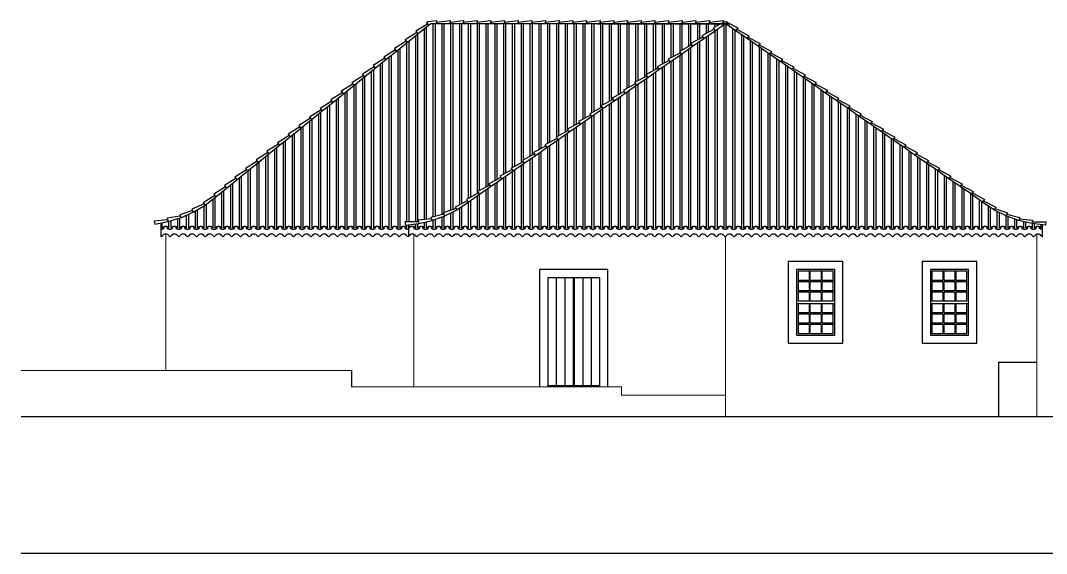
# Model space of a CAD drawing. Extents: x 18300 to 45581, y 436 to 7791.
# Drawn here: x 42573 to 44450, y 4891 to 5867 of the extents above; entities that cross this region are included whole.
import ezdxf

# ---------------------------------------------------------------- set-up
doc = ezdxf.new("R2010")
doc.units = 0
doc.layers.add('PAREDE', color=7, linetype='CONTINUOUS')
doc.layers.add('PAREDE_FINA', color=7, linetype='CONTINUOUS')

msp = doc.modelspace()

# ---------------------------------------------------------------- linework, layer by layer
at = {"layer": 'PAREDE', "const_width": 2}
for points in [[(42838.61, 5475.74), (42838.61, 5225.75)], [(43292.61, 5475.17), (43292.61, 5195.75)], [(43862.61, 5470.83), (43862.61, 5140.75)], [(44432.61, 5475.5), (44432.61, 5140.75)], [(44432.61, 5240.75), (44362.61, 5240.75), (44362.61, 5140.75)], [(43862.61, 5180.75), (43672.61, 5180.75), (43672.61, 5195.75), (43178.61, 5195.75), (43178.61, 5225.75), (42573.64, 5225.75)]]:
    msp.add_lwpolyline(points, dxfattribs=at)
at = {"layer": 'PAREDE_FINA'}
for points in [[(43295.95, 5846.96), (43299.72, 5842.28), (43319.18, 5857.98), (43317.29, 5860.31)], [(43276.49, 5831.26), (43280.26, 5826.59), (43299.72, 5842.28), (43297.83, 5844.62)], [(43819.61, 5838.79), (43823.03, 5833.86), (43843.56, 5848.13), (43841.85, 5850.6)], [(43905.61, 5838.79), (43902.18, 5833.86), (43881.66, 5848.13), (43883.37, 5850.6)], [(43257.03, 5815.57), (43260.79, 5810.9), (43280.26, 5826.59), (43278.37, 5828.93)], [(43778.55, 5810.26), (43781.97, 5805.33), (43802.5, 5819.6), (43800.79, 5822.06)], [(43799.08, 5824.52), (43802.5, 5819.6), (43823.03, 5833.86), (43821.32, 5836.33)], [(43926.14, 5824.52), (43922.71, 5819.6), (43902.18, 5833.86), (43903.9, 5836.33)], [(43946.67, 5810.26), (43943.24, 5805.33), (43922.71, 5819.6), (43924.42, 5822.06)], [(43237.57, 5799.87), (43241.33, 5795.2), (43260.79, 5810.9), (43258.91, 5813.23)], [(43758.02, 5795.99), (43761.44, 5791.06), (43781.97, 5805.33), (43780.26, 5807.79)], [(43967.19, 5795.99), (43963.77, 5791.06), (43943.24, 5805.33), (43944.95, 5807.79)], [(43218.11, 5784.18), (43221.87, 5779.51), (43241.33, 5795.2), (43239.45, 5797.54)], [(43737.49, 5781.72), (43740.92, 5776.79), (43761.44, 5791.06), (43759.73, 5793.52)], [(43987.72, 5781.72), (43984.3, 5776.79), (43963.77, 5791.06), (43965.48, 5793.52)], [(43179.19, 5752.79), (43182.95, 5748.12), (43202.41, 5763.82), (43200.53, 5766.15)], [(43198.65, 5768.49), (43202.41, 5763.82), (43221.87, 5779.51), (43219.99, 5781.85)], [(43696.43, 5753.18), (43699.86, 5748.26), (43720.39, 5762.52), (43718.67, 5764.99)], [(43716.96, 5767.45), (43720.39, 5762.52), (43740.92, 5776.79), (43739.2, 5779.26)], [(44008.25, 5767.45), (44004.83, 5762.52), (43984.3, 5776.79), (43986.01, 5779.26)], [(44028.78, 5753.18), (44025.36, 5748.26), (44004.83, 5762.52), (44006.54, 5764.99)], [(43159.73, 5737.1), (43163.49, 5732.43), (43182.95, 5748.12), (43181.07, 5750.46)], [(43675.9, 5738.92), (43679.33, 5733.99), (43699.86, 5748.26), (43698.15, 5750.72)], [(44049.31, 5738.92), (44045.88, 5733.99), (44025.36, 5748.26), (44027.07, 5750.72)], [(43140.27, 5721.41), (43144.03, 5716.74), (43163.49, 5732.43), (43161.61, 5734.76)], [(43655.38, 5724.65), (43658.8, 5719.72), (43679.33, 5733.99), (43677.62, 5736.45)], [(44069.84, 5724.65), (44066.41, 5719.72), (44045.88, 5733.99), (44047.6, 5736.45)], [(43120.81, 5705.71), (43124.57, 5701.04), (43144.03, 5716.74), (43142.15, 5719.07)], [(43614.32, 5696.11), (43617.74, 5691.19), (43638.27, 5705.45), (43636.56, 5707.92)], [(43634.85, 5710.38), (43638.27, 5705.45), (43658.8, 5719.72), (43657.09, 5722.18)], [(44090.37, 5710.38), (44086.94, 5705.45), (44066.41, 5719.72), (44068.13, 5722.18)], [(44110.9, 5696.11), (44107.47, 5691.19), (44086.94, 5705.45), (44088.65, 5707.92)], [(43101.34, 5690.02), (43105.11, 5685.35), (43124.57, 5701.04), (43122.69, 5703.38)], [(43593.79, 5681.84), (43597.21, 5676.92), (43617.74, 5691.19), (43616.03, 5693.65)], [(44131.42, 5681.84), (44128, 5676.92), (44107.47, 5691.19), (44109.18, 5693.65)], [(43062.42, 5658.63), (43066.19, 5653.96), (43085.65, 5669.65), (43083.77, 5671.99)], [(43081.88, 5674.32), (43085.65, 5669.65), (43105.11, 5685.35), (43103.23, 5687.68)], [(43573.26, 5667.58), (43576.69, 5662.65), (43597.21, 5676.92), (43595.5, 5679.38)], [(44151.95, 5667.58), (44148.53, 5662.65), (44128, 5676.92), (44129.71, 5679.38)], [(43042.96, 5642.94), (43046.73, 5638.27), (43066.19, 5653.96), (43064.31, 5656.3)], [(43552.73, 5653.31), (43556.16, 5648.38), (43576.69, 5662.65), (43574.97, 5665.11)], [(44172.48, 5653.31), (44169.06, 5648.38), (44148.53, 5662.65), (44150.24, 5665.11)], [(43023.5, 5627.24), (43027.27, 5622.57), (43046.73, 5638.27), (43044.85, 5640.6)], [(43511.68, 5624.77), (43515.1, 5619.85), (43535.63, 5634.11), (43533.92, 5636.58)], [(43532.2, 5639.04), (43535.63, 5634.11), (43556.16, 5648.38), (43554.44, 5650.85)], [(44193.01, 5639.04), (44189.59, 5634.11), (44169.06, 5648.38), (44170.77, 5650.85)], [(44213.54, 5624.77), (44210.11, 5619.85), (44189.59, 5634.11), (44191.3, 5636.58)], [(43004.04, 5611.55), (43007.81, 5606.88), (43027.27, 5622.57), (43025.39, 5624.91)], [(43491.15, 5610.5), (43494.57, 5605.58), (43515.1, 5619.85), (43513.39, 5622.31)], [(44234.07, 5610.5), (44230.64, 5605.58), (44210.11, 5619.85), (44211.83, 5622.31)], [(42984.58, 5595.86), (42988.35, 5591.19), (43007.81, 5606.88), (43005.93, 5609.21)], [(43470.62, 5596.24), (43474.04, 5591.31), (43494.57, 5605.58), (43492.86, 5608.04)], [(44254.6, 5596.24), (44251.17, 5591.31), (44230.64, 5605.58), (44232.36, 5608.04)], [(42945.66, 5564.47), (42949.43, 5559.8), (42968.89, 5575.49), (42967.01, 5577.83)], [(42965.12, 5580.16), (42968.89, 5575.49), (42988.35, 5591.19), (42986.47, 5593.52)], [(43429.56, 5567.7), (43432.98, 5562.77), (43453.51, 5577.04), (43451.8, 5579.51)], [(43450.09, 5581.97), (43453.51, 5577.04), (43474.04, 5591.31), (43472.33, 5593.77)], [(44275.12, 5581.97), (44271.7, 5577.04), (44251.17, 5591.31), (44252.88, 5593.77)], [(44295.65, 5567.7), (44292.23, 5562.77), (44271.7, 5577.04), (44273.41, 5579.51)], [(42926.2, 5548.78), (42929.97, 5544.1), (42949.43, 5559.8), (42947.54, 5562.13)], [(43409.03, 5553.43), (43412.46, 5548.51), (43432.98, 5562.77), (43431.27, 5565.24)], [(44316.18, 5553.43), (44312.76, 5548.51), (44292.23, 5562.77), (44293.94, 5565.24)], [(42906.74, 5533.08), (42910.51, 5528.41), (42929.97, 5544.1), (42928.08, 5546.44)], [(43388.5, 5539.17), (43391.93, 5534.24), (43412.46, 5548.51), (43410.74, 5550.97)], [(44336.71, 5539.17), (44333.29, 5534.24), (44312.76, 5548.51), (44314.47, 5550.97)], [(43367.97, 5524.9), (43371.4, 5519.97), (43391.93, 5534.24), (43390.21, 5536.7)], [(44357.24, 5524.9), (44353.82, 5519.97), (44333.29, 5534.24), (44335, 5536.7)], [(42817.03, 5499.52), (42818.28, 5493.65), (42842.74, 5498.84), (42842.11, 5501.78)], [(43977.61, 5275.75), (44077.61, 5275.75), (44077.61, 5425.75), (43977.61, 5425.75)], [(43992.61, 5290.75), (44062.61, 5290.75), (44062.61, 5410.75), (43992.61, 5410.75)], [(44222.61, 5275.75), (44322.61, 5275.75), (44322.61, 5425.75), (44222.61, 5425.75)], [(44237.61, 5290.75), (44307.61, 5290.75), (44307.61, 5410.75), (44237.61, 5410.75)]]:
    msp.add_lwpolyline(points, close=True, dxfattribs=at)
for points in [[(43319.2, 5865.02), (43315.41, 5862.65), (43319.18, 5857.98), (43322.61, 5860.75)], [(43319.2, 5865.02), (43333.6, 5866.75)], [(43333.6, 5866.75), (43333.6, 5860.75), (43322.61, 5860.75)], [(43628.11, 5860.75), (43322.61, 5860.75)], [(43328.09, 5507), (43328.09, 5860.75)], [(43331.94, 5507.97), (43331.94, 5860.75)], [(43358.6, 5866.75), (43358.6, 5860.75), (43333.6, 5860.75), (43333.6, 5863.75), (43358.6, 5866.75)], [(43344.21, 5511.06), (43344.21, 5860.75)], [(43348.07, 5515.14), (43348.07, 5860.75)], [(43383.6, 5866.75), (43383.6, 5860.75), (43358.6, 5860.75), (43358.6, 5863.75), (43383.6, 5866.75)], [(43360.34, 5519.35), (43360.34, 5860.75)], [(43364.19, 5520.67), (43364.19, 5860.75)], [(43376.46, 5529.4), (43376.46, 5860.75)], [(43380.31, 5531.45), (43380.31, 5860.75)], [(43408.6, 5866.75), (43408.6, 5860.75), (43383.6, 5860.75), (43383.6, 5863.75), (43408.6, 5866.75)], [(43392.59, 5541.33), (43392.59, 5860.75)], [(43396.44, 5543.38), (43396.44, 5860.75)], [(43433.6, 5866.75), (43433.6, 5860.75), (43408.6, 5860.75), (43408.6, 5863.75), (43433.6, 5866.75)], [(43408.71, 5549.89), (43408.71, 5860.75)], [(43412.56, 5555.31), (43412.56, 5860.75)], [(43424.84, 5561.82), (43424.84, 5860.75)], [(43428.69, 5563.87), (43428.69, 5860.75)], [(43458.6, 5866.75), (43458.6, 5860.75), (43433.6, 5860.75), (43433.6, 5863.75), (43458.6, 5866.75)], [(43440.96, 5573.75), (43440.96, 5860.75)], [(43444.81, 5575.8), (43444.81, 5860.75)], [(43457.09, 5585.68), (43457.09, 5860.75)], [(43483.6, 5866.75), (43483.6, 5860.75), (43458.6, 5860.75), (43458.6, 5863.75), (43483.6, 5866.75)], [(43460.94, 5587.73), (43460.94, 5860.75)], [(43473.21, 5597.61), (43473.21, 5860.75)], [(43477.06, 5599.66), (43477.06, 5860.75)], [(43508.6, 5866.75), (43508.6, 5860.75), (43483.6, 5860.75), (43483.6, 5863.75), (43508.6, 5866.75)], [(43489.33, 5606.17), (43489.33, 5860.75)], [(43493.19, 5611.59), (43493.19, 5860.75)], [(43505.46, 5618.1), (43505.46, 5860.75)], [(43533.6, 5866.75), (43533.6, 5860.75), (43508.6, 5860.75), (43508.6, 5863.75), (43533.6, 5866.75)], [(43509.31, 5620.15), (43509.31, 5860.75)], [(43521.58, 5630.03), (43521.58, 5860.75)], [(43525.43, 5632.08), (43525.43, 5860.75)], [(43558.6, 5866.75), (43558.6, 5860.75), (43533.6, 5860.75), (43533.6, 5863.75), (43558.6, 5866.75)], [(43537.71, 5641.96), (43537.71, 5860.75)], [(43541.56, 5644.01), (43541.56, 5860.75)], [(43553.83, 5653.89), (43553.83, 5860.75)], [(43557.68, 5655.94), (43557.68, 5860.75)], [(43583.6, 5866.75), (43583.6, 5860.75), (43558.6, 5860.75), (43558.6, 5863.75), (43583.6, 5866.75)], [(43569.96, 5662.45), (43569.96, 5860.75)], [(43573.81, 5667.87), (43573.81, 5860.75)], [(43608.6, 5866.75), (43608.6, 5860.75), (43583.6, 5860.75), (43583.6, 5863.75), (43608.6, 5866.75)], [(43586.08, 5674.38), (43586.08, 5860.75)], [(43589.93, 5676.43), (43589.93, 5860.75)], [(43602.21, 5686.31), (43602.21, 5860.75)], [(43606.06, 5688.36), (43606.06, 5860.75)], [(43633.6, 5866.75), (43633.6, 5860.75), (43608.6, 5860.75), (43608.6, 5863.75), (43633.6, 5866.75)], [(43618.33, 5698.24), (43618.33, 5860.75)], [(43622.18, 5700.29), (43622.18, 5860.75)], [(43628.11, 5860.75), (43870.59, 5860.75)], [(43658.6, 5866.75), (43658.6, 5860.75), (43633.6, 5860.75), (43633.6, 5863.75), (43658.6, 5866.75)], [(43634.46, 5706.8), (43634.46, 5860.75)], [(43638.31, 5712.22), (43638.31, 5860.75)], [(43650.58, 5718.73), (43650.58, 5860.75)], [(43654.43, 5720.77), (43654.43, 5860.75)], [(43683.6, 5866.75), (43683.6, 5860.75), (43658.6, 5860.75), (43658.6, 5863.75), (43683.6, 5866.75)], [(43666.7, 5730.66), (43666.7, 5860.75)], [(43670.56, 5732.7), (43670.56, 5860.75)], [(43682.83, 5742.59), (43682.83, 5860.75)], [(43708.6, 5866.75), (43708.6, 5860.75), (43683.6, 5860.75), (43683.6, 5863.75), (43708.6, 5866.75)], [(43686.68, 5744.63), (43686.68, 5860.75)], [(43698.95, 5754.52), (43698.95, 5860.75)], [(43702.8, 5756.57), (43702.8, 5860.75)], [(43733.6, 5866.75), (43733.6, 5860.75), (43708.6, 5860.75), (43708.6, 5863.75), (43733.6, 5866.75)], [(43715.08, 5763.08), (43715.08, 5860.75)], [(43718.93, 5768.5), (43718.93, 5860.75)], [(43731.2, 5775.01), (43731.2, 5860.75)], [(43758.6, 5866.75), (43758.6, 5860.75), (43733.6, 5860.75), (43733.6, 5863.75), (43758.6, 5866.75)], [(43735.05, 5777.05), (43735.05, 5860.75)], [(43747.33, 5786.94), (43747.33, 5860.75)], [(43751.18, 5788.98), (43751.18, 5860.75)], [(43783.6, 5866.75), (43783.6, 5860.75), (43758.6, 5860.75), (43758.6, 5863.75), (43783.6, 5866.75)], [(43763.45, 5798.87), (43763.45, 5860.75)], [(43767.3, 5800.91), (43767.3, 5860.75)], [(43779.58, 5810.8), (43779.58, 5860.75)], [(43783.43, 5812.84), (43783.43, 5860.75)], [(43808.6, 5866.75), (43808.6, 5860.75), (43783.6, 5860.75), (43783.6, 5863.75), (43808.6, 5866.75)], [(43795.7, 5819.36), (43795.7, 5860.75)], [(43799.55, 5824.78), (43799.55, 5860.75)], [(43833.6, 5866.75), (43833.6, 5860.75), (43808.6, 5860.75), (43808.6, 5863.75), (43833.6, 5866.75)], [(43811.83, 5831.29), (43811.83, 5860.75)], [(43815.68, 5833.33), (43815.68, 5860.75)], [(43827.95, 5843.22), (43827.95, 5860.75)], [(43831.8, 5845.26), (43831.8, 5860.75)], [(43858.6, 5866.75), (43858.6, 5860.75), (43833.6, 5860.75), (43833.6, 5863.75), (43858.6, 5866.75)], [(43861.44, 5864.37), (43840.13, 5853.06), (43843.56, 5848.13), (43861.71, 5860.75)], [(43844.07, 5855.15), (43844.07, 5860.75)], [(43847.93, 5857.2), (43847.93, 5860.75)], [(43854.62, 5860.75), (43866.61, 5860.75), (43866.61, 5863.75), (43861.44, 5864.37)], [(43870.59, 5860.75), (43858.6, 5860.75), (43858.6, 5863.75), (43863.77, 5864.37)], [(43860.2, 5486.4), (43860.2, 5860.75)], [(43863.77, 5864.37), (43885.08, 5853.06), (43881.66, 5848.13), (43863.5, 5860.75)], [(43864.05, 5486.4), (43864.05, 5860.75)], [(43295.84, 5498.17), (43295.84, 5839.16)], [(43299.69, 5498.25), (43299.69, 5842.31)], [(43311.97, 5502.33), (43311.97, 5852.16)], [(43315.82, 5502.71), (43315.82, 5855.27)], [(43831.8, 5486.4), (43831.8, 5839.96)], [(43844.07, 5486.4), (43844.07, 5848.49)], [(43847.93, 5486.4), (43847.93, 5851.17)], [(43876.32, 5486.4), (43876.32, 5851.84)], [(43880.17, 5486.4), (43880.17, 5849.16)], [(43892.45, 5486.4), (43892.45, 5840.63)], [(43279.72, 5497.88), (43279.72, 5826.16)], [(43283.57, 5497.95), (43283.57, 5829.26)], [(43799.55, 5821.4), (43799.55, 5823.84)], [(43811.83, 5486.4), (43811.83, 5826.08)], [(43815.68, 5486.4), (43815.68, 5828.75)], [(43827.95, 5486.4), (43827.95, 5837.28)], [(43896.3, 5486.4), (43896.3, 5837.96)], [(43908.57, 5486.4), (43908.57, 5829.42)], [(43912.42, 5486.4), (43912.42, 5826.75)], [(43251.32, 5486.4), (43251.32, 5803.26)], [(43263.59, 5486.4), (43263.59, 5813.15)], [(43267.44, 5486.4), (43267.44, 5816.26)], [(43779.58, 5807.43), (43779.58, 5808.78)], [(43779.58, 5486.4), (43779.58, 5803.66)], [(43783.43, 5486.4), (43783.43, 5806.34)], [(43795.7, 5486.4), (43795.7, 5814.87)], [(43799.55, 5486.4), (43799.55, 5817.55)], [(43924.7, 5486.4), (43924.7, 5818.22)], [(43928.55, 5486.4), (43928.55, 5815.54)], [(43940.82, 5486.4), (43940.82, 5807.01)], [(43944.67, 5486.4), (43944.67, 5804.33)], [(43231.34, 5486.4), (43231.34, 5787.15)], [(43235.19, 5486.4), (43235.19, 5790.25)], [(43247.47, 5486.4), (43247.47, 5800.15)], [(43751.18, 5486.4), (43751.18, 5783.93)], [(43763.45, 5486.4), (43763.45, 5792.46)], [(43767.3, 5486.4), (43767.3, 5795.13)], [(43956.95, 5486.4), (43956.95, 5795.8)], [(43960.8, 5486.4), (43960.8, 5793.13)], [(43973.07, 5486.4), (43973.07, 5784.6)], [(43202.94, 5486.4), (43202.94, 5764.24)], [(43215.22, 5486.4), (43215.22, 5774.14)], [(43219.07, 5486.4), (43219.07, 5777.25)], [(43731.2, 5486.4), (43731.2, 5770.04)], [(43735.05, 5486.4), (43735.05, 5772.72)], [(43747.33, 5486.4), (43747.33, 5781.25)], [(43976.92, 5486.4), (43976.92, 5781.92)], [(43989.19, 5486.4), (43989.19, 5773.39)], [(43993.05, 5486.4), (43993.05, 5770.71)], [(43182.97, 5486.4), (43182.97, 5748.14)], [(43186.82, 5486.4), (43186.82, 5751.24)], [(43199.09, 5486.4), (43199.09, 5761.14)], [(43698.95, 5486.4), (43698.95, 5747.63)], [(43702.8, 5486.4), (43702.8, 5750.3)], [(43715.08, 5486.4), (43715.08, 5758.84)], [(43718.93, 5486.4), (43718.93, 5761.51)], [(44005.32, 5486.4), (44005.32, 5762.18)], [(44009.17, 5486.4), (44009.17, 5759.51)], [(44021.44, 5486.4), (44021.44, 5750.98)], [(44025.29, 5486.4), (44025.29, 5748.3)], [(43166.84, 5486.4), (43166.84, 5735.13)], [(43170.7, 5486.4), (43170.7, 5738.24)], [(43670.56, 5486.4), (43670.56, 5727.89)], [(43682.83, 5486.4), (43682.83, 5736.42)], [(43686.68, 5486.4), (43686.68, 5739.1)], [(44037.57, 5486.4), (44037.57, 5739.77)], [(44041.42, 5486.4), (44041.42, 5737.09)], [(44053.69, 5486.4), (44053.69, 5728.56)], [(43134.6, 5486.4), (43134.6, 5709.13)], [(43138.45, 5486.4), (43138.45, 5712.23)], [(43150.72, 5486.4), (43150.72, 5722.13)], [(43154.57, 5486.4), (43154.57, 5725.23)], [(43650.58, 5486.4), (43650.58, 5714.01)], [(43654.43, 5486.4), (43654.43, 5716.68)], [(43666.7, 5486.4), (43666.7, 5725.21)], [(44057.54, 5486.4), (44057.54, 5725.89)], [(44069.82, 5486.4), (44069.82, 5717.36)], [(44073.67, 5486.4), (44073.67, 5714.68)], [(43118.47, 5486.4), (43118.47, 5696.12)], [(43122.32, 5486.4), (43122.32, 5699.23)], [(43618.33, 5486.4), (43618.33, 5691.59)], [(43622.18, 5486.4), (43622.18, 5694.27)], [(43634.46, 5486.4), (43634.46, 5702.8)], [(43638.31, 5486.4), (43638.31, 5705.48)], [(44085.94, 5486.4), (44085.94, 5706.15)], [(44089.79, 5486.4), (44089.79, 5703.47)], [(44102.07, 5486.4), (44102.07, 5694.94)], [(44105.92, 5486.4), (44105.92, 5692.26)], [(43086.22, 5486.4), (43086.22, 5670.11)], [(43090.07, 5486.4), (43090.07, 5673.22)], [(43102.35, 5486.4), (43102.35, 5683.12)], [(43106.2, 5486.4), (43106.2, 5686.22)], [(43589.93, 5486.4), (43589.93, 5671.86)], [(43602.21, 5486.4), (43602.21, 5680.39)], [(43606.06, 5486.4), (43606.06, 5683.06)], [(44118.19, 5486.4), (44118.19, 5683.73)], [(44122.04, 5486.4), (44122.04, 5681.06)], [(44134.32, 5486.4), (44134.32, 5672.53)], [(43070.1, 5486.4), (43070.1, 5657.11)], [(43073.95, 5486.4), (43073.95, 5660.22)], [(43553.83, 5650.52), (43553.83, 5651.73)], [(43569.96, 5486.4), (43569.96, 5657.97)], [(43573.81, 5664.49), (43573.81, 5666.79)], [(43573.81, 5486.4), (43573.81, 5660.65)], [(43586.08, 5486.4), (43586.08, 5669.18)], [(44138.17, 5486.4), (44138.17, 5669.85)], [(44150.44, 5486.4), (44150.44, 5661.32)], [(44154.29, 5486.4), (44154.29, 5658.64)], [(43041.7, 5486.4), (43041.7, 5634.21)], [(43053.97, 5486.4), (43053.97, 5644.11)], [(43057.82, 5486.4), (43057.82, 5647.21)], [(43537.71, 5486.4), (43537.71, 5635.56)], [(43541.56, 5486.4), (43541.56, 5638.24)], [(43553.83, 5486.4), (43553.83, 5646.77)], [(43557.68, 5486.4), (43557.68, 5649.44)], [(44166.56, 5486.4), (44166.56, 5650.11)], [(44170.42, 5486.4), (44170.42, 5647.44)], [(44182.69, 5486.4), (44182.69, 5638.91)], [(44186.54, 5486.4), (44186.54, 5636.23)], [(43021.72, 5486.4), (43021.72, 5618.1)], [(43025.57, 5486.4), (43025.57, 5621.21)], [(43037.85, 5486.4), (43037.85, 5631.1)], [(43509.31, 5486.4), (43509.31, 5615.82)], [(43521.58, 5486.4), (43521.58, 5624.35)], [(43525.43, 5486.4), (43525.43, 5627.03)], [(44198.81, 5486.4), (44198.81, 5627.7)], [(44202.66, 5486.4), (44202.66, 5625.02)], [(44214.94, 5486.4), (44214.94, 5616.49)], [(44218.79, 5486.4), (44218.79, 5613.82)], [(42993.33, 5486.4), (42993.33, 5595.2)], [(43005.6, 5486.4), (43005.6, 5605.1)], [(43009.45, 5486.4), (43009.45, 5608.2)], [(43489.33, 5486.4), (43489.33, 5601.94)], [(43493.19, 5486.4), (43493.19, 5604.62)], [(43505.46, 5486.4), (43505.46, 5613.15)], [(44231.06, 5486.4), (44231.06, 5606.18)], [(44234.91, 5486.4), (44234.91, 5602.61)], [(42973.35, 5486.4), (42973.35, 5579.09)], [(42977.2, 5486.4), (42977.2, 5582.2)], [(42989.47, 5486.4), (42989.47, 5592.09)], [(43457.09, 5486.4), (43457.09, 5579.53)], [(43460.94, 5486.4), (43460.94, 5582.2)], [(43473.21, 5486.4), (43473.21, 5590.73)], [(43477.06, 5486.4), (43477.06, 5593.41)], [(44247.19, 5486.4), (44247.19, 5594.08)], [(44251.04, 5486.4), (44251.04, 5591.4)], [(44263.31, 5486.4), (44263.31, 5582.87)], [(44267.16, 5486.4), (44267.16, 5580.2)], [(42957.23, 5486.4), (42957.23, 5566.09)], [(42961.08, 5486.4), (42961.08, 5569.19)], [(43428.69, 5486.4), (43428.69, 5559.79)], [(43440.96, 5486.4), (43440.96, 5568.32)], [(43444.81, 5486.4), (43444.81, 5571)], [(44279.44, 5486.4), (44279.44, 5571.67)], [(44283.29, 5486.4), (44283.29, 5568.99)], [(44295.56, 5486.4), (44295.56, 5560.46)], [(44299.41, 5486.4), (44299.41, 5557.78)], [(42924.98, 5486.4), (42924.98, 5540.08)], [(42928.83, 5486.4), (42928.83, 5543.19)], [(42941.1, 5486.4), (42941.1, 5553.08)], [(42944.95, 5486.4), (42944.95, 5556.19)], [(43408.71, 5486.4), (43408.71, 5545.9)], [(43412.56, 5486.4), (43412.56, 5548.58)], [(43424.84, 5486.4), (43424.84, 5557.11)], [(44311.69, 5486.4), (44311.69, 5549.25)], [(44315.54, 5486.4), (44315.54, 5546.58)], [(42908.55, 5530.84), (42885.89, 5521.21), (42888.88, 5516.01), (42910.56, 5528.45)], [(42896.58, 5486.4), (42896.58, 5520.43)], [(42908.85, 5486.4), (42908.85, 5527.47)], [(42912.7, 5486.4), (42912.7, 5530.18)], [(43369.62, 5522.53), (43346.33, 5514.54), (43348.94, 5509.14), (43371.45, 5520.01)], [(43376.46, 5486.4), (43376.46, 5523.49)], [(43380.31, 5486.4), (43380.31, 5526.17)], [(43392.59, 5486.4), (43392.59, 5534.7)], [(43396.44, 5486.4), (43396.44, 5537.37)], [(44327.81, 5486.4), (44327.81, 5538.05)], [(44331.66, 5486.4), (44331.66, 5535.37)], [(44343.93, 5486.4), (44343.93, 5526.84)], [(44347.79, 5486.4), (44347.79, 5524.16)], [(44355.59, 5522.53), (44378.88, 5514.54), (44376.27, 5509.14), (44353.76, 5520.01)], [(42865.02, 5508.75), (42841.01, 5504.59), (42842.74, 5498.84), (42866.34, 5505.92)], [(42860.48, 5486.4), (42860.48, 5504.16)], [(42887.34, 5518.68), (42863.97, 5510.99), (42866.51, 5505.55), (42889.16, 5516.15), (42889.15, 5516.16)], [(42864.33, 5486.4), (42864.33, 5505.31)], [(42876.6, 5486.4), (42876.6, 5510.27)], [(42880.45, 5486.4), (42880.45, 5512.07)], [(42892.73, 5486.4), (42892.73, 5518.22)], [(43324.62, 5503.6), (43300.38, 5501.16), (43301.69, 5495.3), (43325.74, 5500.68)], [(43347.6, 5511.92), (43323.74, 5505.91), (43325.89, 5500.3), (43349.23, 5509.26), (43349.22, 5509.28)], [(43328.09, 5486.4), (43328.09, 5501.15)], [(43331.94, 5486.4), (43331.94, 5502.62)], [(43344.21, 5486.4), (43344.21, 5507.33)], [(43348.07, 5486.4), (43348.07, 5508.81)], [(43360.34, 5486.4), (43360.34, 5514.64)], [(43364.19, 5486.4), (43364.19, 5516.5)], [(44360.06, 5486.4), (44360.06, 5516.97)], [(44363.91, 5486.4), (44363.91, 5515.11)], [(44377.61, 5511.92), (44401.47, 5505.91), (44399.32, 5500.3), (44375.98, 5509.26), (44375.99, 5509.28)], [(44376.18, 5486.4), (44376.18, 5509.18)], [(44380.03, 5486.4), (44380.03, 5507.7)], [(44392.31, 5486.4), (44392.31, 5502.99)], [(44396.16, 5486.4), (44396.16, 5501.52)], [(44400.59, 5503.6), (44424.83, 5501.16), (44423.52, 5495.3), (44399.47, 5500.68)], [(42830.16, 5470.75), (42830.16, 5496.17)], [(42832.08, 5486.4), (42832.08, 5496.58)], [(42844.35, 5486.4), (42844.35, 5499.33)], [(42848.21, 5486.4), (42848.21, 5500.48)], [(43301.03, 5498.27), (43276.11, 5497.81), (43276.93, 5491.87), (43301.69, 5495.3)], [(43279.72, 5486.4), (43279.72, 5492.25)], [(43282.61, 5492.65), (43282.61, 5471.1)], [(43283.57, 5486.4), (43283.57, 5492.79)], [(43295.84, 5486.4), (43295.84, 5494.49)], [(43299.69, 5486.4), (43299.69, 5495.03)], [(43311.97, 5486.4), (43311.97, 5497.6)], [(43315.82, 5486.4), (43315.82, 5498.46)], [(44408.43, 5486.4), (44408.43, 5498.68)], [(44412.28, 5486.4), (44412.28, 5497.82)], [(44424.18, 5498.27), (44449.11, 5497.81), (44448.28, 5491.87), (44423.52, 5495.3)], [(44424.56, 5486.4), (44424.56, 5495.16)], [(44428.41, 5486.4), (44428.41, 5494.63)], [(44440.68, 5486.4), (44440.68, 5492.92)], [(44442.61, 5470.75), (44442.61, 5492.65)], [(43647.61, 5195.75), (43647.61, 5410.75), (43522.61, 5410.75), (43522.61, 5195.75)], [(44059.61, 5352.75), (44059.61, 5407.75), (43995.61, 5407.75), (43995.61, 5352.75)], [(44015.61, 5407.75), (44015.61, 5390.75)], [(44017.61, 5390.75), (44017.61, 5407.75)], [(44037.61, 5407.75), (44037.61, 5390.75)], [(44039.61, 5390.75), (44039.61, 5407.75)], [(44304.61, 5352.75), (44304.61, 5407.75), (44240.61, 5407.75), (44240.61, 5352.75)], [(44260.61, 5407.75), (44260.61, 5390.75)], [(44262.61, 5390.75), (44262.61, 5407.75)], [(44282.61, 5407.75), (44282.61, 5390.75)], [(44284.61, 5390.75), (44284.61, 5407.75)], [(43632.61, 5195.75), (43632.61, 5395.75), (43537.61, 5395.75), (43537.61, 5195.75)], [(43553.11, 5395.75), (43553.11, 5197.75)], [(43568.61, 5395.75), (43568.61, 5197.75)], [(43584.11, 5395.75), (43584.11, 5197.75)], [(43586.11, 5395.75), (43586.11, 5197.75)], [(43601.61, 5395.75), (43601.61, 5197.75)], [(43617.11, 5395.75), (43617.11, 5197.75)], [(44015.61, 5390.75), (43995.61, 5390.75)], [(43995.61, 5388.75), (44015.61, 5388.75)], [(44015.61, 5388.75), (44015.61, 5371.75)], [(44037.61, 5390.75), (44017.61, 5390.75)], [(44017.61, 5371.75), (44017.61, 5388.75)], [(44017.61, 5388.75), (44037.61, 5388.75)], [(44037.61, 5388.75), (44037.61, 5371.75)], [(44059.61, 5390.75), (44039.61, 5390.75)], [(44039.61, 5388.75), (44059.61, 5388.75)], [(44039.61, 5371.75), (44039.61, 5388.75)], [(44260.61, 5390.75), (44240.61, 5390.75)], [(44240.61, 5388.75), (44260.61, 5388.75)], [(44260.61, 5388.75), (44260.61, 5371.75)], [(44282.61, 5390.75), (44262.61, 5390.75)], [(44262.61, 5371.75), (44262.61, 5388.75)], [(44262.61, 5388.75), (44282.61, 5388.75)], [(44282.61, 5388.75), (44282.61, 5371.75)], [(44304.61, 5390.75), (44284.61, 5390.75)], [(44284.61, 5388.75), (44304.61, 5388.75)], [(44284.61, 5371.75), (44284.61, 5388.75)], [(44015.61, 5371.75), (43995.61, 5371.75)], [(43995.61, 5369.75), (44015.61, 5369.75)], [(44015.61, 5369.75), (44015.61, 5352.75)], [(44037.61, 5371.75), (44017.61, 5371.75)], [(44017.61, 5352.75), (44017.61, 5369.75)], [(44017.61, 5369.75), (44037.61, 5369.75)], [(44037.61, 5369.75), (44037.61, 5352.75)], [(44059.61, 5371.75), (44039.61, 5371.75)], [(44039.61, 5352.75), (44039.61, 5369.75)], [(44039.61, 5369.75), (44059.61, 5369.75)], [(44260.61, 5371.75), (44240.61, 5371.75)], [(44240.61, 5369.75), (44260.61, 5369.75)], [(44260.61, 5369.75), (44260.61, 5352.75)], [(44282.61, 5371.75), (44262.61, 5371.75)], [(44262.61, 5352.75), (44262.61, 5369.75)], [(44262.61, 5369.75), (44282.61, 5369.75)], [(44282.61, 5369.75), (44282.61, 5352.75)], [(44304.61, 5371.75), (44284.61, 5371.75)], [(44284.61, 5369.75), (44304.61, 5369.75)], [(44284.61, 5352.75), (44284.61, 5369.75)], [(44059.61, 5352.75), (43995.61, 5352.75)], [(44304.61, 5352.75), (44240.61, 5352.75)], [(43992.61, 5348.75), (44062.61, 5348.75)], [(43995.61, 5348.75), (43995.61, 5293.75), (44059.61, 5293.75), (44059.61, 5348.75)], [(44015.61, 5348.75), (44015.61, 5331.75)], [(44017.61, 5331.75), (44017.61, 5348.75)], [(44037.61, 5348.75), (44037.61, 5331.75)], [(44039.61, 5331.75), (44039.61, 5348.75)], [(44237.61, 5348.75), (44307.61, 5348.75)], [(44240.61, 5348.75), (44240.61, 5293.75), (44304.61, 5293.75), (44304.61, 5348.75)], [(44260.61, 5348.75), (44260.61, 5331.75)], [(44262.61, 5331.75), (44262.61, 5348.75)], [(44282.61, 5348.75), (44282.61, 5331.75)], [(44284.61, 5331.75), (44284.61, 5348.75)], [(44015.61, 5331.75), (43995.61, 5331.75)], [(43995.61, 5329.75), (44015.61, 5329.75)], [(44015.61, 5329.75), (44015.61, 5312.75)], [(44037.61, 5331.75), (44017.61, 5331.75)], [(44017.61, 5329.75), (44037.61, 5329.75)], [(44017.61, 5312.75), (44017.61, 5329.75)], [(44037.61, 5329.75), (44037.61, 5312.75)], [(44059.61, 5331.75), (44039.61, 5331.75)], [(44039.61, 5329.75), (44059.61, 5329.75)], [(44039.61, 5312.75), (44039.61, 5329.75)], [(44260.61, 5331.75), (44240.61, 5331.75)], [(44240.61, 5329.75), (44260.61, 5329.75)], [(44260.61, 5329.75), (44260.61, 5312.75)], [(44282.61, 5331.75), (44262.61, 5331.75)], [(44262.61, 5329.75), (44282.61, 5329.75)], [(44262.61, 5312.75), (44262.61, 5329.75)], [(44282.61, 5329.75), (44282.61, 5312.75)], [(44304.61, 5331.75), (44284.61, 5331.75)], [(44284.61, 5329.75), (44304.61, 5329.75)], [(44284.61, 5312.75), (44284.61, 5329.75)], [(44015.61, 5312.75), (43995.61, 5312.75)], [(43995.61, 5310.75), (44015.61, 5310.75)], [(44015.61, 5310.75), (44015.61, 5293.75)], [(44037.61, 5312.75), (44017.61, 5312.75)], [(44017.61, 5293.75), (44017.61, 5310.75)], [(44017.61, 5310.75), (44037.61, 5310.75)], [(44037.61, 5310.75), (44037.61, 5293.75)], [(44059.61, 5312.75), (44039.61, 5312.75)], [(44039.61, 5293.75), (44039.61, 5310.75)], [(44039.61, 5310.75), (44059.61, 5310.75)], [(44260.61, 5312.75), (44240.61, 5312.75)], [(44240.61, 5310.75), (44260.61, 5310.75)], [(44260.61, 5310.75), (44260.61, 5293.75)], [(44282.61, 5312.75), (44262.61, 5312.75)], [(44262.61, 5293.75), (44262.61, 5310.75)], [(44262.61, 5310.75), (44282.61, 5310.75)], [(44282.61, 5310.75), (44282.61, 5293.75)], [(44304.61, 5312.75), (44284.61, 5312.75)], [(44284.61, 5310.75), (44304.61, 5310.75)], [(44284.61, 5293.75), (44284.61, 5310.75)], [(43632.61, 5197.75), (43537.61, 5197.75)], [(44659.92, 5140.75), (42573.64, 5140.75)], [(44659.92, 4890.75), (42573.64, 4890.75)]]:
    msp.add_lwpolyline(points, dxfattribs=at)
for points in [[(42846.28, 5470.75, -0.284915), (42844.94, 5471.58, 0.6201737), (42831.5, 5471.58, -0.284915), (42830.16, 5470.75)], [(42862.4, 5470.75, -0.284915), (42861.06, 5471.58, 0.6201737), (42847.62, 5471.58, -0.284915), (42846.28, 5470.75)], [(42878.53, 5470.75, -0.284915), (42877.19, 5471.58, 0.6201737), (42863.75, 5471.58, -0.284915), (42862.4, 5470.75)], [(42894.65, 5470.75, -0.284915), (42893.31, 5471.58, 0.6201737), (42879.87, 5471.58, -0.284915), (42878.53, 5470.75)], [(42910.78, 5470.75, -0.284915), (42909.43, 5471.58, 0.6201737), (42896, 5471.58, -0.284915), (42894.65, 5470.75)], [(42926.9, 5470.75, -0.284915), (42925.56, 5471.58, 0.6201737), (42912.12, 5471.58, -0.284915), (42910.78, 5470.75)], [(42943.03, 5470.75, -0.284915), (42941.68, 5471.58, 0.6201737), (42928.25, 5471.58, -0.284915), (42926.9, 5470.75)], [(42959.15, 5470.75, -0.284915), (42957.81, 5471.58, 0.6201737), (42944.37, 5471.58, -0.284915), (42943.03, 5470.75)], [(42975.28, 5470.75, -0.284915), (42973.93, 5471.58, 0.6201737), (42960.5, 5471.58, -0.284915), (42959.15, 5470.75)], [(42991.4, 5470.75, -0.284915), (42990.06, 5471.58, 0.6201737), (42976.62, 5471.58, -0.284915), (42975.28, 5470.75)], [(43007.52, 5470.75, -0.284915), (43006.18, 5471.58, 0.6201737), (42992.74, 5471.58, -0.284915), (42991.4, 5470.75)], [(43023.65, 5470.75, -0.284915), (43022.31, 5471.58, 0.6201737), (43008.87, 5471.58, -0.284915), (43007.52, 5470.75)], [(43039.77, 5470.75, -0.284915), (43038.43, 5471.58, 0.6201737), (43024.99, 5471.58, -0.284915), (43023.65, 5470.75)], [(43055.9, 5470.75, -0.284915), (43054.55, 5471.58, 0.6201737), (43041.12, 5471.58, -0.284915), (43039.77, 5470.75)], [(43072.02, 5470.75, -0.284915), (43070.68, 5471.58, 0.6201737), (43057.24, 5471.58, -0.284915), (43055.9, 5470.75)], [(43088.15, 5470.75, -0.284915), (43086.8, 5471.58, 0.6201737), (43073.37, 5471.58, -0.284915), (43072.02, 5470.75)], [(43104.27, 5470.75, -0.284915), (43102.93, 5471.58, 0.6201737), (43089.49, 5471.58, -0.284915), (43088.15, 5470.75)], [(43120.4, 5470.75, -0.284915), (43119.05, 5471.58, 0.6201737), (43105.62, 5471.58, -0.284915), (43104.27, 5470.75)], [(43136.52, 5470.75, -0.284915), (43135.18, 5471.58, 0.6201737), (43121.74, 5471.58, -0.284915), (43120.4, 5470.75)], [(43152.65, 5470.75, -0.284915), (43151.3, 5471.58, 0.6201737), (43137.86, 5471.58, -0.284915), (43136.52, 5470.75)], [(43168.77, 5470.75, -0.284915), (43167.43, 5471.58, 0.6201737), (43153.99, 5471.58, -0.284915), (43152.65, 5470.75)], [(43184.89, 5470.75, -0.284915), (43183.55, 5471.58, 0.6201737), (43170.11, 5471.58, -0.284915), (43168.77, 5470.75)], [(43201.02, 5470.75, -0.284915), (43199.68, 5471.58, 0.6201737), (43186.24, 5471.58, -0.284915), (43184.89, 5470.75)], [(43217.14, 5470.75, -0.284915), (43215.8, 5471.58, 0.6201737), (43202.36, 5471.58, -0.284915), (43201.02, 5470.75)], [(43233.27, 5470.75, -0.284915), (43231.92, 5471.58, 0.6201737), (43218.49, 5471.58, -0.284915), (43217.14, 5470.75)], [(43249.39, 5470.75, -0.284915), (43248.05, 5471.58, 0.6201737), (43234.61, 5471.58, -0.284915), (43233.27, 5470.75)], [(43265.52, 5470.75, -0.284915), (43264.17, 5471.58, 0.6201737), (43250.74, 5471.58, -0.284915), (43249.39, 5470.75)], [(43281.64, 5470.75, -0.284915), (43280.3, 5471.58, 0.6201737), (43266.86, 5471.58, -0.284915), (43265.52, 5470.75)], [(43297.77, 5470.75, -0.284915), (43296.42, 5471.58, 0.6201737), (43282.99, 5471.58, -0.284915), (43281.64, 5470.75)], [(43313.89, 5470.75, -0.284915), (43312.55, 5471.58, 0.6201737), (43299.11, 5471.58, -0.284915), (43297.77, 5470.75)], [(43330.02, 5470.75, -0.284915), (43328.67, 5471.58, 0.6201737), (43315.23, 5471.58, -0.284915), (43313.89, 5470.75)], [(43346.14, 5470.75, -0.284915), (43344.8, 5471.58, 0.6201737), (43331.36, 5471.58, -0.284915), (43330.02, 5470.75)], [(43362.26, 5470.75, -0.284915), (43360.92, 5471.58, 0.6201737), (43347.48, 5471.58, -0.284915), (43346.14, 5470.75)], [(43378.39, 5470.75, -0.284915), (43377.05, 5471.58, 0.6201737), (43363.61, 5471.58, -0.284915), (43362.26, 5470.75)], [(43394.51, 5470.75, -0.284915), (43393.17, 5471.58, 0.6201737), (43379.73, 5471.58, -0.284915), (43378.39, 5470.75)], [(43410.64, 5470.75, -0.284915), (43409.29, 5471.58, 0.6201737), (43395.86, 5471.58, -0.284915), (43394.51, 5470.75)], [(43426.76, 5470.75, -0.284915), (43425.42, 5471.58, 0.6201737), (43411.98, 5471.58, -0.284915), (43410.64, 5470.75)], [(43442.89, 5470.75, -0.284915), (43441.54, 5471.58, 0.6201737), (43428.11, 5471.58, -0.284915), (43426.76, 5470.75)], [(43459.01, 5470.75, -0.284915), (43457.67, 5471.58, 0.6201737), (43444.23, 5471.58, -0.284915), (43442.89, 5470.75)], [(43475.14, 5470.75, -0.284915), (43473.79, 5471.58, 0.6201737), (43460.36, 5471.58, -0.284915), (43459.01, 5470.75)], [(43491.26, 5470.75, -0.284915), (43489.92, 5471.58, 0.6201737), (43476.48, 5471.58, -0.284915), (43475.14, 5470.75)], [(43507.38, 5470.75, -0.284915), (43506.04, 5471.58, 0.6201737), (43492.6, 5471.58, -0.284915), (43491.26, 5470.75)], [(43523.51, 5470.75, -0.284915), (43522.17, 5471.58, 0.6201737), (43508.73, 5471.58, -0.284915), (43507.38, 5470.75)], [(43539.63, 5470.75, -0.284915), (43538.29, 5471.58, 0.6201737), (43524.85, 5471.58, -0.284915), (43523.51, 5470.75)], [(43555.76, 5470.75, -0.284915), (43554.41, 5471.58, 0.6201737), (43540.98, 5471.58, -0.284915), (43539.63, 5470.75)], [(43571.88, 5470.75, -0.284915), (43570.54, 5471.58, 0.6201737), (43557.1, 5471.58, -0.284915), (43555.76, 5470.75)], [(43588.01, 5470.75, -0.284915), (43586.66, 5471.58, 0.6201737), (43573.23, 5471.58, -0.284915), (43571.88, 5470.75)], [(43604.13, 5470.75, -0.284915), (43602.79, 5471.58, 0.6201737), (43589.35, 5471.58, -0.284915), (43588.01, 5470.75)], [(43620.26, 5470.75, -0.284915), (43618.91, 5471.58, 0.6201737), (43605.48, 5471.58, -0.284915), (43604.13, 5470.75)], [(43636.38, 5470.75, -0.284915), (43635.04, 5471.58, 0.6201737), (43621.6, 5471.58, -0.284915), (43620.26, 5470.75)], [(43652.51, 5470.75, -0.284915), (43651.16, 5471.58, 0.6201737), (43637.72, 5471.58, -0.284915), (43636.38, 5470.75)], [(43668.63, 5470.75, -0.284915), (43667.29, 5471.58, 0.6201737), (43653.85, 5471.58, -0.284915), (43652.51, 5470.75)], [(43684.75, 5470.75, -0.284915), (43683.41, 5471.58, 0.6201737), (43669.97, 5471.58, -0.284915), (43668.63, 5470.75)], [(43700.88, 5470.75, -0.284915), (43699.54, 5471.58, 0.6201737), (43686.1, 5471.58, -0.284915), (43684.75, 5470.75)], [(43717, 5470.75, -0.284915), (43715.66, 5471.58, 0.6201737), (43702.22, 5471.58, -0.284915), (43700.88, 5470.75)], [(43733.13, 5470.75, -0.284915), (43731.78, 5471.58, 0.6201737), (43718.35, 5471.58, -0.284915), (43717, 5470.75)], [(43749.25, 5470.75, -0.284915), (43747.91, 5471.58, 0.6201737), (43734.47, 5471.58, -0.284915), (43733.13, 5470.75)], [(43765.38, 5470.75, -0.284915), (43764.03, 5471.58, 0.6201737), (43750.6, 5471.58, -0.284915), (43749.25, 5470.75)], [(43781.5, 5470.75, -0.284915), (43780.16, 5471.58, 0.6201737), (43766.72, 5471.58, -0.284915), (43765.38, 5470.75)], [(43797.63, 5470.75, -0.284915), (43796.28, 5471.58, 0.6201737), (43782.85, 5471.58, -0.284915), (43781.5, 5470.75)], [(43813.75, 5470.75, -0.284915), (43812.41, 5471.58, 0.6201737), (43798.97, 5471.58, -0.284915), (43797.63, 5470.75)], [(43829.88, 5470.75, -0.284915), (43828.53, 5471.58, 0.6201737), (43815.09, 5471.58, -0.284915), (43813.75, 5470.75)], [(43846, 5470.75, -0.284915), (43844.66, 5471.58, 0.6201737), (43831.22, 5471.58, -0.284915), (43829.88, 5470.75)], [(43862.12, 5470.75, -0.284915), (43860.78, 5471.58, 0.6201737), (43847.34, 5471.58, -0.284915), (43846, 5470.75)], [(43878.25, 5470.75, -0.284915), (43876.91, 5471.58, 0.6201737), (43863.47, 5471.58, -0.284915), (43862.12, 5470.75)], [(43894.37, 5470.75, -0.284915), (43893.03, 5471.58, 0.6201737), (43879.59, 5471.58, -0.284915), (43878.25, 5470.75)], [(43910.5, 5470.75, -0.284915), (43909.15, 5471.58, 0.6201737), (43895.72, 5471.58, -0.284915), (43894.37, 5470.75)], [(43926.62, 5470.75, -0.284915), (43925.28, 5471.58, 0.6201737), (43911.84, 5471.58, -0.284915), (43910.5, 5470.75)], [(43942.75, 5470.75, -0.284915), (43941.4, 5471.58, 0.6201737), (43927.97, 5471.58, -0.284915), (43926.62, 5470.75)], [(43958.87, 5470.75, -0.284915), (43957.53, 5471.58, 0.6201737), (43944.09, 5471.58, -0.284915), (43942.75, 5470.75)], [(43975, 5470.75, -0.284915), (43973.65, 5471.58, 0.6201737), (43960.22, 5471.58, -0.284915), (43958.87, 5470.75)], [(43991.12, 5470.75, -0.284915), (43989.78, 5471.58, 0.6201737), (43976.34, 5471.58, -0.284915), (43975, 5470.75)], [(44007.24, 5470.75, -0.284915), (44005.9, 5471.58, 0.6201737), (43992.46, 5471.58, -0.284915), (43991.12, 5470.75)], [(44023.37, 5470.75, -0.284915), (44022.03, 5471.58, 0.6201737), (44008.59, 5471.58, -0.284915), (44007.24, 5470.75)], [(44039.49, 5470.75, -0.284915), (44038.15, 5471.58, 0.6201737), (44024.71, 5471.58, -0.284915), (44023.37, 5470.75)], [(44055.62, 5470.75, -0.284915), (44054.27, 5471.58, 0.6201737), (44040.84, 5471.58, -0.284915), (44039.49, 5470.75)], [(44071.74, 5470.75, -0.284915), (44070.4, 5471.58, 0.6201737), (44056.96, 5471.58, -0.284915), (44055.62, 5470.75)], [(44087.87, 5470.75, -0.284915), (44086.52, 5471.58, 0.6201737), (44073.09, 5471.58, -0.284915), (44071.74, 5470.75)], [(44103.99, 5470.75, -0.284915), (44102.65, 5471.58, 0.6201737), (44089.21, 5471.58, -0.284915), (44087.87, 5470.75)], [(44120.12, 5470.75, -0.284915), (44118.77, 5471.58, 0.6201737), (44105.34, 5471.58, -0.284915), (44103.99, 5470.75)], [(44136.24, 5470.75, -0.284915), (44134.9, 5471.58, 0.6201737), (44121.46, 5471.58, -0.284915), (44120.12, 5470.75)], [(44152.37, 5470.75, -0.284915), (44151.02, 5471.58, 0.6201737), (44137.58, 5471.58, -0.284915), (44136.24, 5470.75)], [(44168.49, 5470.75, -0.284915), (44167.15, 5471.58, 0.6201737), (44153.71, 5471.58, -0.284915), (44152.37, 5470.75)], [(44184.61, 5470.75, -0.284915), (44183.27, 5471.58, 0.6201737), (44169.83, 5471.58, -0.284915), (44168.49, 5470.75)], [(44200.74, 5470.75, -0.284915), (44199.4, 5471.58, 0.6201737), (44185.96, 5471.58, -0.284915), (44184.61, 5470.75)], [(44216.86, 5470.75, -0.284915), (44215.52, 5471.58, 0.6201737), (44202.08, 5471.58, -0.284915), (44200.74, 5470.75)], [(44232.99, 5470.75, -0.284915), (44231.64, 5471.58, 0.6201737), (44218.21, 5471.58, -0.284915), (44216.86, 5470.75)], [(44249.11, 5470.75, -0.284915), (44247.77, 5471.58, 0.6201737), (44234.33, 5471.58, -0.284915), (44232.99, 5470.75)], [(44265.24, 5470.75, -0.284915), (44263.89, 5471.58, 0.6201737), (44250.46, 5471.58, -0.284915), (44249.11, 5470.75)], [(44281.36, 5470.75, -0.284915), (44280.02, 5471.58, 0.6201737), (44266.58, 5471.58, -0.284915), (44265.24, 5470.75)], [(44297.49, 5470.75, -0.284915), (44296.14, 5471.58, 0.6201737), (44282.71, 5471.58, -0.284915), (44281.36, 5470.75)], [(44313.61, 5470.75, -0.284915), (44312.27, 5471.58, 0.6201737), (44298.83, 5471.58, -0.284915), (44297.49, 5470.75)], [(44329.74, 5470.75, -0.284915), (44328.39, 5471.58, 0.6201737), (44314.95, 5471.58, -0.284915), (44313.61, 5470.75)], [(44345.86, 5470.75, -0.284915), (44344.52, 5471.58, 0.6201737), (44331.08, 5471.58, -0.284915), (44329.74, 5470.75)], [(44361.98, 5470.75, -0.284915), (44360.64, 5471.58, 0.6201737), (44347.2, 5471.58, -0.284915), (44345.86, 5470.75)], [(44378.11, 5470.75, -0.284915), (44376.77, 5471.58, 0.6201737), (44363.33, 5471.58, -0.284915), (44361.98, 5470.75)], [(44394.23, 5470.75, -0.284915), (44392.89, 5471.58, 0.6201737), (44379.45, 5471.58, -0.284915), (44378.11, 5470.75)], [(44410.36, 5470.75, -0.284915), (44409.01, 5471.58, 0.6201737), (44395.58, 5471.58, -0.284915), (44394.23, 5470.75)], [(44426.48, 5470.75, -0.284915), (44425.14, 5471.58, 0.6201737), (44411.7, 5471.58, -0.284915), (44410.36, 5470.75)], [(44442.61, 5470.75, -0.284915), (44441.26, 5471.58, 0.6201737), (44427.83, 5471.58, -0.284915), (44426.48, 5470.75)]]:
    msp.add_lwpolyline(points, format="xyb", dxfattribs=at)
for centre, start, end in [((42830.01, 5491.93), 271.08903, 324.90934), ((42838.22, 5482.09), 35.09066, 144.90934), ((42846.14, 5491.93), 215.09066, 324.90934), ((42854.34, 5482.09), 35.09066, 144.90934), ((42862.26, 5491.93), 215.09066, 324.90934), ((42870.47, 5482.09), 35.09066, 144.90934), ((42878.39, 5491.93), 215.09066, 324.90934), ((42886.59, 5482.09), 35.09066, 144.90934), ((42894.51, 5491.93), 215.09066, 324.90934), ((42902.72, 5482.09), 35.09066, 144.90934), ((42910.64, 5491.93), 215.09066, 324.90934), ((42918.84, 5482.09), 35.09066, 144.90934), ((42926.76, 5491.93), 215.09066, 324.90934), ((42934.96, 5482.09), 35.09066, 144.90934), ((42942.88, 5491.93), 215.09066, 324.90934), ((42951.09, 5482.09), 35.09066, 144.90934), ((42959.01, 5491.93), 215.09066, 324.90934), ((42967.21, 5482.09), 35.09066, 144.90934), ((42975.13, 5491.93), 215.09066, 324.90934), ((42983.34, 5482.09), 35.09066, 144.90934), ((42991.26, 5491.93), 215.09066, 324.90934), ((42999.46, 5482.09), 35.09066, 144.90934), ((43007.38, 5491.93), 215.09066, 324.90934), ((43015.59, 5482.09), 35.09066, 144.90934), ((43023.51, 5491.93), 215.09066, 324.90934), ((43031.71, 5482.09), 35.09066, 144.90934), ((43039.63, 5491.93), 215.09066, 324.90934), ((43047.84, 5482.09), 35.09066, 144.90934), ((43055.76, 5491.93), 215.09066, 324.90934), ((43063.96, 5482.09), 35.09066, 144.90934), ((43071.88, 5491.93), 215.09066, 324.90934), ((43080.09, 5482.09), 35.09066, 144.90934), ((43088, 5491.93), 215.09066, 324.90934), ((43096.21, 5482.09), 35.09066, 144.90934), ((43104.13, 5491.93), 215.09066, 324.90934), ((43112.33, 5482.09), 35.09066, 144.90934), ((43120.25, 5491.93), 215.09066, 324.90934), ((43128.46, 5482.09), 35.09066, 144.90934), ((43136.38, 5491.93), 215.09066, 324.90934), ((43144.58, 5482.09), 35.09066, 144.90934), ((43152.5, 5491.93), 215.09066, 324.90934), ((43160.71, 5482.09), 35.09066, 144.90934), ((43168.63, 5491.93), 215.09066, 324.90934), ((43176.83, 5482.09), 35.09066, 144.90934), ((43184.75, 5491.93), 215.09066, 324.90934), ((43192.96, 5482.09), 35.09066, 144.90934), ((43200.88, 5491.93), 215.09066, 324.90934), ((43209.08, 5482.09), 35.09066, 144.90934), ((43217, 5491.93), 215.09066, 324.90934), ((43225.21, 5482.09), 35.09066, 144.90934), ((43233.13, 5491.93), 215.09066, 324.90934), ((43241.33, 5482.09), 35.09066, 144.90934), ((43249.25, 5491.93), 215.09066, 324.90934), ((43257.45, 5482.09), 35.09066, 144.90934), ((43265.37, 5491.93), 215.09066, 324.90934), ((43273.58, 5482.09), 35.09066, 144.90934), ((43281.5, 5491.93), 215.09066, 278.49297), ((43289.7, 5482.09), 35.09066, 144.90934), ((43297.62, 5491.93), 215.09066, 324.90934), ((43305.83, 5482.09), 35.09066, 144.90934), ((43313.75, 5491.93), 215.09066, 324.90934), ((43321.95, 5482.09), 35.09066, 144.90934), ((43329.87, 5491.93), 215.09066, 324.90934), ((43338.08, 5482.09), 35.09066, 144.90934), ((43346, 5491.93), 215.09066, 324.90934), ((43354.2, 5482.09), 35.09066, 144.90934), ((43362.12, 5491.93), 215.09066, 324.90934), ((43370.33, 5482.09), 35.09066, 144.90934), ((43378.25, 5491.93), 215.09066, 324.90934), ((43386.45, 5482.09), 35.09066, 144.90934), ((43394.37, 5491.93), 215.09066, 324.90934), ((43402.58, 5482.09), 35.09066, 144.90934), ((43410.5, 5491.93), 215.09066, 324.90934), ((43418.7, 5482.09), 35.09066, 144.90934), ((43426.62, 5491.93), 215.09066, 324.90934), ((43434.82, 5482.09), 35.09066, 144.90934), ((43442.74, 5491.93), 215.09066, 324.90934), ((43450.95, 5482.09), 35.09066, 144.90934), ((43458.87, 5491.93), 215.09066, 324.90934), ((43467.07, 5482.09), 35.09066, 144.90934), ((43474.99, 5491.93), 215.09066, 324.90934), ((43483.2, 5482.09), 35.09066, 144.90934), ((43491.12, 5491.93), 215.09066, 324.90934), ((43499.32, 5482.09), 35.09066, 144.90934), ((43507.24, 5491.93), 215.09066, 324.90934), ((43515.45, 5482.09), 35.09066, 144.90934), ((43523.37, 5491.93), 215.09066, 324.90934), ((43531.57, 5482.09), 35.09066, 144.90934), ((43539.49, 5491.93), 215.09066, 324.90934), ((43547.7, 5482.09), 35.09066, 144.90934), ((43555.62, 5491.93), 215.09066, 324.90934), ((43563.82, 5482.09), 35.09066, 144.90934), ((43571.74, 5491.93), 215.09066, 324.90934), ((43579.95, 5482.09), 35.09066, 144.90934), ((43587.86, 5491.93), 215.09066, 324.90934), ((43596.07, 5482.09), 35.09066, 144.90934), ((43603.99, 5491.93), 215.09066, 324.90934), ((43612.19, 5482.09), 35.09066, 144.90934), ((43620.11, 5491.93), 215.09066, 324.90934), ((43628.32, 5482.09), 35.09066, 144.90934), ((43636.24, 5491.93), 215.09066, 324.90934), ((43644.44, 5482.09), 35.09066, 144.90934), ((43652.36, 5491.93), 215.09066, 324.90934), ((43660.57, 5482.09), 35.09066, 144.90934), ((43668.49, 5491.93), 215.09066, 324.90934), ((43676.69, 5482.09), 35.09066, 144.90934), ((43684.61, 5491.93), 215.09066, 324.90934), ((43692.82, 5482.09), 35.09066, 144.90934), ((43700.74, 5491.93), 215.09066, 324.90934), ((43708.94, 5482.09), 35.09066, 144.90934), ((43716.86, 5491.93), 215.09066, 324.90934), ((43725.07, 5482.09), 35.09066, 144.90934), ((43732.99, 5491.93), 215.09066, 324.90934), ((43741.19, 5482.09), 35.09066, 144.90934), ((43749.11, 5491.93), 215.09066, 324.90934), ((43757.31, 5482.09), 35.09066, 144.90934), ((43765.23, 5491.93), 215.09066, 324.90934), ((43773.44, 5482.09), 35.09066, 144.90934), ((43781.36, 5491.93), 215.09066, 324.90934), ((43789.56, 5482.09), 35.09066, 144.90934), ((43797.48, 5491.93), 215.09066, 324.90934), ((43805.69, 5482.09), 35.09066, 144.90934), ((43813.61, 5491.93), 215.09066, 324.90934), ((43821.81, 5482.09), 35.09066, 144.90934), ((43829.73, 5491.93), 215.09066, 324.90934), ((43837.94, 5482.09), 35.09066, 144.90934), ((43845.86, 5491.93), 215.09066, 324.90934), ((43854.06, 5482.09), 35.09066, 144.90934), ((43861.98, 5491.93), 215.09066, 324.90934), ((43870.19, 5482.09), 35.09066, 144.90934), ((43878.11, 5491.93), 215.09066, 324.90934), ((43886.31, 5482.09), 35.09066, 144.90934), ((43894.23, 5491.93), 215.09066, 324.90934), ((43902.44, 5482.09), 35.09066, 144.90934), ((43910.36, 5491.93), 215.09066, 324.90934), ((43918.56, 5482.09), 35.09066, 144.90934), ((43926.48, 5491.93), 215.09066, 324.90934), ((43934.68, 5482.09), 35.09066, 144.90934), ((43942.6, 5491.93), 215.09066, 324.90934), ((43950.81, 5482.09), 35.09066, 144.90934), ((43958.73, 5491.93), 215.09066, 324.90934), ((43966.93, 5482.09), 35.09066, 144.90934), ((43974.85, 5491.93), 215.09066, 324.90934), ((43983.06, 5482.09), 35.09066, 144.90934), ((43990.98, 5491.93), 215.09066, 324.90934), ((43999.18, 5482.09), 35.09066, 144.90934), ((44007.1, 5491.93), 215.09066, 324.90934), ((44015.31, 5482.09), 35.09066, 144.90934), ((44023.23, 5491.93), 215.09066, 324.90934), ((44031.43, 5482.09), 35.09066, 144.90934), ((44039.35, 5491.93), 215.09066, 324.90934), ((44047.56, 5482.09), 35.09066, 144.90934), ((44055.48, 5491.93), 215.09066, 324.90934), ((44063.68, 5482.09), 35.09066, 144.90934), ((44071.6, 5491.93), 215.09066, 324.90934), ((44079.81, 5482.09), 35.09066, 144.90934), ((44087.72, 5491.93), 215.09066, 324.90934), ((44095.93, 5482.09), 35.09066, 144.90934), ((44103.85, 5491.93), 215.09066, 324.90934), ((44112.05, 5482.09), 35.09066, 144.90934), ((44119.97, 5491.93), 215.09066, 324.90934), ((44128.18, 5482.09), 35.09066, 144.90934), ((44136.1, 5491.93), 215.09066, 324.90934), ((44144.3, 5482.09), 35.09066, 144.90934), ((44152.22, 5491.93), 215.09066, 324.90934), ((44160.43, 5482.09), 35.09066, 144.90934), ((44168.35, 5491.93), 215.09066, 324.90934), ((44176.55, 5482.09), 35.09066, 144.90934), ((44184.47, 5491.93), 215.09066, 324.90934), ((44192.68, 5482.09), 35.09066, 144.90934), ((44200.6, 5491.93), 215.09066, 324.90934), ((44208.8, 5482.09), 35.09066, 144.90934), ((44216.72, 5491.93), 215.09066, 324.90934), ((44224.93, 5482.09), 35.09066, 144.90934), ((44232.85, 5491.93), 215.09066, 324.90934), ((44241.05, 5482.09), 35.09066, 144.90934), ((44248.97, 5491.93), 215.09066, 324.90934), ((44257.17, 5482.09), 35.09066, 144.90934), ((44265.09, 5491.93), 215.09066, 324.90934), ((44273.3, 5482.09), 35.09066, 144.90934), ((44281.22, 5491.93), 215.09066, 324.90934), ((44289.42, 5482.09), 35.09066, 144.90934), ((44297.34, 5491.93), 215.09066, 324.90934), ((44305.55, 5482.09), 35.09066, 144.90934), ((44313.47, 5491.93), 215.09066, 324.90934), ((44321.67, 5482.09), 35.09066, 144.90934), ((44329.59, 5491.93), 215.09066, 324.90934), ((44337.8, 5482.09), 35.09066, 144.90934), ((44345.72, 5491.93), 215.09066, 324.90934), ((44353.92, 5482.09), 35.09066, 144.90934), ((44361.84, 5491.93), 215.09066, 324.90934), ((44370.05, 5482.09), 35.09066, 144.90934), ((44377.97, 5491.93), 215.09066, 324.90934), ((44386.17, 5482.09), 35.09066, 144.90934), ((44394.09, 5491.93), 215.09066, 324.90934), ((44402.3, 5482.09), 35.09066, 144.90934), ((44410.22, 5491.93), 215.09066, 324.90934), ((44418.42, 5482.09), 35.09066, 144.90934), ((44426.34, 5491.93), 215.09066, 324.90934), ((44434.54, 5482.09), 35.09066, 144.90934), ((44442.46, 5491.93), 215.09066, 271.08903)]:
    msp.add_arc(centre, 7.5, start, end, dxfattribs=at)

doc.saveas('drawing.dxf')
